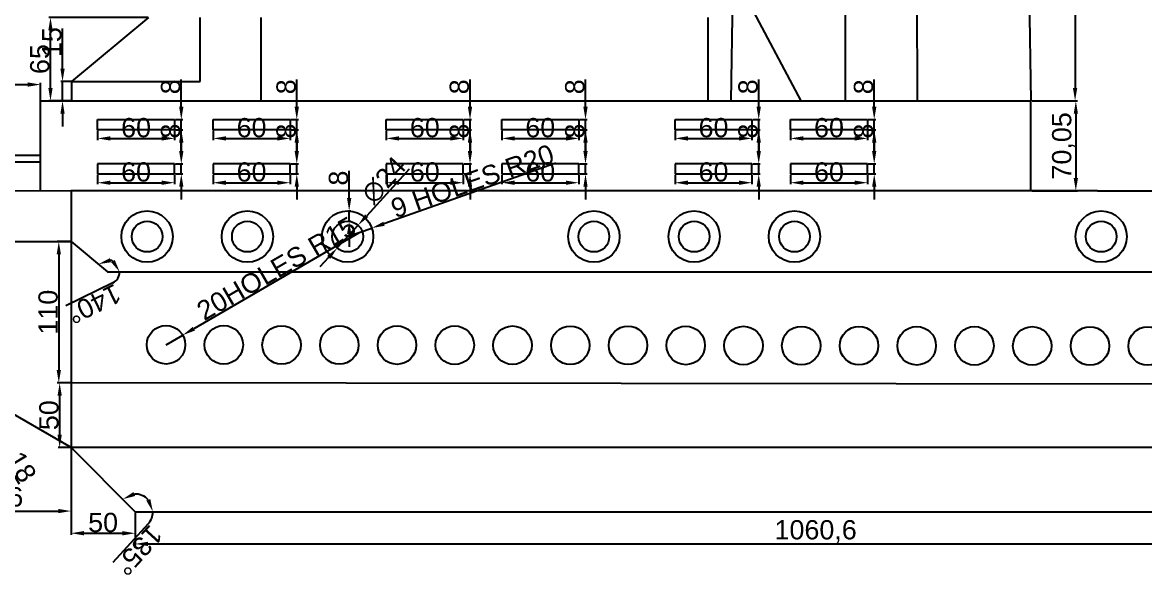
# Model space of a CAD drawing. Header units: millimetres. Extents: x -26312 to 5308, y -1433 to 5910.
# Drawn here: x 3577 to 4451, y 1467 to 1900 of the extents above; entities that cross this region are included whole.
import ezdxf

# ---------------------------------------------------------------- set-up
doc = ezdxf.new("R2010")
doc.units = ezdxf.units.MM
doc.styles.get("Standard").update_dxf_attribs({"font": 'arial.ttf'})
doc.dimstyles.new('ISO-25', dxfattribs={"dimtxt": 15, "dimasz": 10, "dimexe": 1.25, "dimexo": 0.625, "dimtad": 1, "dimtxsty": 'Standard', "dimcen": 2.5, "dimadec": 0, "dimazin": 0, "dimtfac": 1, "dimtmove": 0, "dimatfit": 3, "dimfxl": 1, "dimarcsym": 0})

# ---------------------------------------------------------------- blocks, each defined once
blk = doc.blocks.new('*U61')
blk.add_circle((74.03, 29.74), 15)
blk = doc.blocks.new('*U62')
at = {"color": 0, "linetype": 'ByBlock', "lineweight": -2, "transparency": 16777216, "rotation": 359.9266184984188}
for p in [(3614.65, 1618.98), (3659.65, 1618.92), (3704.65, 1618.87), (3749.65, 1618.81), (3794.65, 1618.75), (3839.65, 1618.69), (3884.65, 1618.64), (3929.65, 1618.58), (3974.65, 1618.52), (4019.65, 1618.46), (4064.65, 1618.4), (4109.65, 1618.35), (4154.65, 1618.29), (4199.65, 1618.23), (4244.65, 1618.17), (4289.65, 1618.12), (4334.65, 1618.06), (4379.65, 1618)]:
    blk.add_blockref('*U61', p, dxfattribs=at)
blk = doc.blocks.new('*U65')
for p, q in [((-30, 21.18), (30, 21.18)), ((-30, 13.33), (-30, 21.18)), ((30, 21.18), (30, 13.33)), ((30, 13.33), (-30, 13.33)), ((30, -13.33), (-30, -13.33)), ((-30, -13.33), (-30, -21.18)), ((30, -21.18), (30, -13.33)), ((-30, -21.18), (30, -21.18))]:
    blk.add_line(p, q)
blk = doc.blocks.new('*U66')
at = {"color": 0, "linetype": 'ByBlock', "lineweight": -2, "transparency": 16777216}
for p in [(0, 0), (90, 0)]:
    blk.add_blockref('*U65', p, dxfattribs=at)
blk = doc.blocks.new('*U63')
blk.add_blockref('*U66', (-45, 0))
blk = doc.blocks.new('*U64')
at = {"color": 0, "linetype": 'ByBlock', "lineweight": -2, "transparency": 16777216}
for p in [(0, 0), (225, 0), (450, 0)]:
    blk.add_blockref('*U63', p, dxfattribs=at)
blk = doc.blocks.new('*D71')
at = {"color": 0, "lineweight": -2, "transparency": 16777216}
blk.add_line((3674.86, 1509.23), (3647.28, 1479), dxfattribs=at)
for start, end in [(42.38402, 92.61598), (317.61598, 360)]:
    blk.add_arc((3664.65, 1518.55), 13.83, start, end, dxfattribs=at)
at = {"color": 0, "transparency": 16777216}
for points in [[(3664.69, 1530.84), (3663.34, 1533.89), (3654.87, 1528.33)], [(3676.42, 1528.48), (3673.31, 1527.27), (3678.48, 1518.55)]]:
    blk.add_solid(points, dxfattribs=at)
at = {"layer": 'Defpoints', "color": 0, "transparency": 16777216}
for p in [(3614.65, 1568.55), (3664.65, 1532.38), (3664.65, 1518.55), (3664.65, 1518.55), (4725.25, 1518.55)]:
    blk.add_point(p, dxfattribs=at)
at = {"color": 0, "transparency": 16777216, "insert": (3667.19, 1488.53), "char_height": 15, "attachment_point": 5, "rotation": 227.61598}
blk.add_mtext('135°', dxfattribs=at)
blk = doc.blocks.new('*D68')
at = {"color": 0, "lineweight": -2, "transparency": 16777216}
for p, q in [((3476.09, 1647.93), (3476.09, 1517.83)), ((3614.65, 1567.92), (3614.65, 1517.83)), ((3486.09, 1519.08), (3604.65, 1519.08))]:
    blk.add_line(p, q, dxfattribs=at)
at = {"color": 0, "transparency": 16777216}
for points in [[(3486.09, 1520.75), (3486.09, 1517.42), (3476.09, 1519.08)], [(3604.65, 1520.75), (3604.65, 1517.42), (3614.65, 1519.08)]]:
    blk.add_solid(points, dxfattribs=at)
at = {"layer": 'Defpoints', "color": 0, "transparency": 16777216}
for p in [(3476.09, 1648.55), (3614.65, 1568.55), (3614.65, 1519.08)]:
    blk.add_point(p, dxfattribs=at)
at = {"color": 0, "transparency": 16777216, "insert": (3545.37, 1528.72), "char_height": 15, "attachment_point": 5}
blk.add_mtext('138,56', dxfattribs=at)
blk = doc.blocks.new('*D69')
at = {"color": 0, "lineweight": -2, "transparency": 16777216}
for p, q in [((3614.65, 1567.92), (3614.65, 1500.56)), ((3664.65, 1517.92), (3664.65, 1500.56)), ((3624.65, 1501.81), (3654.65, 1501.81))]:
    blk.add_line(p, q, dxfattribs=at)
at = {"color": 0, "transparency": 16777216}
for points in [[(3624.65, 1503.48), (3624.65, 1500.15), (3614.65, 1501.81)], [(3654.65, 1503.48), (3654.65, 1500.15), (3664.65, 1501.81)]]:
    blk.add_solid(points, dxfattribs=at)
at = {"layer": 'Defpoints', "color": 0, "transparency": 16777216}
for p in [(3614.65, 1568.55), (3664.65, 1518.55), (3664.65, 1501.81)]:
    blk.add_point(p, dxfattribs=at)
at = {"color": 0, "transparency": 16777216, "insert": (3639.65, 1510.1), "char_height": 15, "attachment_point": 5}
blk.add_mtext('50', dxfattribs=at)
blk = doc.blocks.new('*D70')
at = {"color": 0, "lineweight": -2, "transparency": 16777216}
for p, q in [((3664.65, 1517.92), (3664.65, 1492.25)), ((4725.25, 1517.92), (4725.25, 1492.25)), ((3674.65, 1493.5), (4715.25, 1493.5))]:
    blk.add_line(p, q, dxfattribs=at)
at = {"color": 0, "transparency": 16777216}
for points in [[(3674.65, 1495.16), (3674.65, 1491.83), (3664.65, 1493.5)], [(4715.25, 1495.16), (4715.25, 1491.83), (4725.25, 1493.5)]]:
    blk.add_solid(points, dxfattribs=at)
at = {"layer": 'Defpoints', "color": 0, "transparency": 16777216}
for p in [(3664.65, 1518.55), (4725.25, 1518.55), (4725.25, 1493.5)]:
    blk.add_point(p, dxfattribs=at)
at = {"color": 0, "transparency": 16777216, "insert": (4194.95, 1503.13), "char_height": 15, "attachment_point": 5}
blk.add_mtext('1060,6', dxfattribs=at)
blk = doc.blocks.new('*D78')
at = {"color": 0, "lineweight": -2, "transparency": 16777216}
for p, q in [((3208.65, 1796.89), (3208.65, 1852.62)), ((3218.65, 1851.37), (3580.96, 1851.37)), ((3590.96, 1796.89), (3590.96, 1852.62))]:
    blk.add_line(p, q, dxfattribs=at)
at = {"color": 0, "transparency": 16777216}
for points in [[(3218.65, 1853.03), (3218.65, 1849.7), (3208.65, 1851.37)], [(3580.96, 1853.03), (3580.96, 1849.7), (3590.96, 1851.37)]]:
    blk.add_solid(points, dxfattribs=at)
at = {"layer": 'Defpoints', "color": 0, "transparency": 16777216}
for p in [(3590.96, 1851.37), (3208.65, 1796.27), (3590.96, 1796.27)]:
    blk.add_point(p, dxfattribs=at)
at = {"color": 0, "transparency": 16777216, "insert": (3399.8, 1861.01), "char_height": 15, "attachment_point": 5}
blk.add_mtext('382,31', dxfattribs=at)
blk = doc.blocks.new('*D82')
at = {"color": 0, "lineweight": -2, "transparency": 16777216}
for p, q in [((4359.53, 2088.56), (4398.39, 2088.56)), ((4397.14, 2078.56), (4397.14, 1848.6)), ((4363.65, 1838.6), (4398.39, 1838.6))]:
    blk.add_line(p, q, dxfattribs=at)
at = {"color": 0, "transparency": 16777216}
for points in [[(4395.47, 2078.56), (4398.81, 2078.56), (4397.14, 2088.56)], [(4395.47, 1848.6), (4398.81, 1848.6), (4397.14, 1838.6)]]:
    blk.add_solid(points, dxfattribs=at)
at = {"layer": 'Defpoints', "color": 0, "transparency": 16777216}
for p in [(4358.9, 2088.56), (4363.02, 1838.6), (4397.14, 1838.6)]:
    blk.add_point(p, dxfattribs=at)
at = {"color": 0, "transparency": 16777216, "insert": (4387.5, 1963.58), "char_height": 15, "attachment_point": 5, "rotation": 90}
blk.add_mtext('249,97', dxfattribs=at)
blk = doc.blocks.new('*D83')
at = {"color": 0, "lineweight": -2, "transparency": 16777216}
for p, q in [((4363.65, 1838.6), (4398.97, 1838.6)), ((4397.72, 1828.6), (4397.72, 1778.55)), ((4363.65, 1768.55), (4398.97, 1768.55))]:
    blk.add_line(p, q, dxfattribs=at)
at = {"color": 0, "transparency": 16777216}
for points in [[(4396.05, 1828.6), (4399.39, 1828.6), (4397.72, 1838.6)], [(4396.05, 1778.55), (4399.39, 1778.55), (4397.72, 1768.55)]]:
    blk.add_solid(points, dxfattribs=at)
at = {"layer": 'Defpoints', "color": 0, "transparency": 16777216}
for p in [(4363.02, 1838.6), (4363.02, 1768.55), (4397.72, 1768.55)]:
    blk.add_point(p, dxfattribs=at)
at = {"color": 0, "transparency": 16777216, "insert": (4388.08, 1803.57), "char_height": 15, "attachment_point": 5, "rotation": 90}
blk.add_mtext('70,05', dxfattribs=at)
blk = doc.blocks.new('*D84')
at = {"color": 0, "lineweight": -2, "transparency": 16777216}
for p, q in [((3838.81, 1735.47), (3710.35, 1661.14)), ((3688.71, 1648.62), (3701.69, 1656.14))]:
    blk.add_line(p, q, dxfattribs=at)
at = {"color": 0, "transparency": 16777216}
blk.add_solid([(3709.51, 1662.59), (3711.18, 1659.7), (3701.69, 1656.14)], dxfattribs=at)
at = {"layer": 'Defpoints', "color": 0, "transparency": 16777216}
for p in [(3701.69, 1656.14), (3688.71, 1648.62)]:
    blk.add_point(p, dxfattribs=at)
at = {"color": 0, "transparency": 16777216, "insert": (3774.71, 1708.07), "char_height": 15, "attachment_point": 5, "rotation": 30.05288}
blk.add_mtext('20HOLES R15', dxfattribs=at)
blk = doc.blocks.new('*D85')
at = {"color": 0, "lineweight": -2, "transparency": 16777216}
for p, q in [((3992.6, 1790.18), (3858.54, 1742.89)), ((3830.25, 1732.91), (3849.11, 1739.57))]:
    blk.add_line(p, q, dxfattribs=at)
at = {"color": 0, "transparency": 16777216}
blk.add_solid([(3857.98, 1744.46), (3859.09, 1741.32), (3849.11, 1739.57)], dxfattribs=at)
at = {"layer": 'Defpoints', "color": 0, "transparency": 16777216}
for p in [(3830.25, 1732.91), (3849.11, 1739.57)]:
    blk.add_point(p, dxfattribs=at)
at = {"color": 0, "transparency": 16777216, "insert": (3927.49, 1776.11), "char_height": 15, "attachment_point": 5, "rotation": 19.42889}
blk.add_mtext('9 HOLES R20', dxfattribs=at)
blk = doc.blocks.new('*D86')
at = {"color": 0, "lineweight": -2, "transparency": 16777216}
for p, q in [((3831.42, 1762.91), (3831.42, 1784.05)), ((3830.87, 1752.91), (3832.67, 1752.91)), ((3831.42, 1744.91), (3831.42, 1752.91)), ((3830.87, 1744.91), (3832.67, 1744.91)), ((3831.42, 1734.91), (3831.42, 1724.91))]:
    blk.add_line(p, q, dxfattribs=at)
at = {"color": 0, "transparency": 16777216}
for points in [[(3829.76, 1762.91), (3833.09, 1762.91), (3831.42, 1752.91)], [(3829.76, 1734.91), (3833.09, 1734.91), (3831.42, 1744.91)]]:
    blk.add_solid(points, dxfattribs=at)
at = {"layer": 'Defpoints', "color": 0, "transparency": 16777216}
for p in [(3830.25, 1752.91), (3831.42, 1752.91), (3830.25, 1744.91)]:
    blk.add_point(p, dxfattribs=at)
at = {"color": 0, "transparency": 16777216, "insert": (3823.14, 1778.48), "char_height": 15, "attachment_point": 5, "rotation": 90}
blk.add_mtext('8', dxfattribs=at)
blk = doc.blocks.new('*D87')
at = {"color": 0, "lineweight": -2, "transparency": 16777216}
for p, q in [((3878.07, 1785.38), (3845.07, 1749.17)), ((3822.16, 1724.04), (3838.33, 1741.78)), ((3815.43, 1716.65), (3808.69, 1709.26))]:
    blk.add_line(p, q, dxfattribs=at)
at = {"color": 0, "transparency": 16777216}
for points in [[(3843.83, 1750.3), (3846.3, 1748.05), (3838.33, 1741.78)], [(3814.19, 1717.78), (3816.66, 1715.53), (3822.16, 1724.04)]]:
    blk.add_solid(points, dxfattribs=at)
at = {"layer": 'Defpoints', "color": 0, "transparency": 16777216}
for p in [(3838.33, 1741.78), (3822.16, 1724.04)]:
    blk.add_point(p, dxfattribs=at)
at = {"color": 0, "transparency": 16777216, "insert": (3858.5, 1776.84), "char_height": 15, "attachment_point": 5, "rotation": 47.65181}
blk.add_mtext('∅24', dxfattribs=at)
blk = doc.blocks.new('*D88')
at = {"color": 0, "lineweight": -2, "transparency": 16777216}
for p, q in [((3790.59, 1834.05), (3790.59, 1855.18)), ((3785.97, 1824.05), (3791.84, 1824.05)), ((3790.59, 1816.2), (3790.59, 1824.05)), ((3785.97, 1816.2), (3791.84, 1816.2)), ((3790.59, 1806.2), (3790.59, 1796.2))]:
    blk.add_line(p, q, dxfattribs=at)
at = {"color": 0, "transparency": 16777216}
for points in [[(3788.92, 1834.05), (3792.26, 1834.05), (3790.59, 1824.05)], [(3788.92, 1806.2), (3792.26, 1806.2), (3790.59, 1816.2)]]:
    blk.add_solid(points, dxfattribs=at)
at = {"layer": 'Defpoints', "color": 0, "transparency": 16777216}
for p in [(3785.35, 1824.05), (3790.59, 1824.05), (3785.35, 1816.2)]:
    blk.add_point(p, dxfattribs=at)
at = {"color": 0, "transparency": 16777216, "insert": (3782.31, 1849.61), "char_height": 15, "attachment_point": 5, "rotation": 90}
blk.add_mtext('8', dxfattribs=at)
blk = doc.blocks.new('*D89')
at = {"color": 0, "lineweight": -2, "transparency": 16777216}
for p, q in [((3725.35, 1815.58), (3725.35, 1808.15)), ((3785.35, 1815.58), (3785.35, 1808.15)), ((3735.35, 1809.4), (3775.35, 1809.4))]:
    blk.add_line(p, q, dxfattribs=at)
at = {"color": 0, "transparency": 16777216}
for points in [[(3735.35, 1811.07), (3735.35, 1807.73), (3725.35, 1809.4)], [(3775.35, 1811.07), (3775.35, 1807.73), (3785.35, 1809.4)]]:
    blk.add_solid(points, dxfattribs=at)
at = {"layer": 'Defpoints', "color": 0, "transparency": 16777216}
for p in [(3725.35, 1816.2), (3785.35, 1816.2), (3785.35, 1809.4)]:
    blk.add_point(p, dxfattribs=at)
at = {"color": 0, "transparency": 16777216, "insert": (3755.35, 1817.69), "char_height": 15, "attachment_point": 5}
blk.add_mtext('60', dxfattribs=at)
blk = doc.blocks.new('*D90')
at = {"color": 0, "lineweight": -2, "transparency": 16777216}
for p, q in [((3790.59, 1799.53), (3790.59, 1820.67)), ((3785.97, 1789.53), (3791.84, 1789.53)), ((3790.59, 1781.69), (3790.59, 1789.53)), ((3785.97, 1781.69), (3791.84, 1781.69)), ((3790.59, 1771.69), (3790.59, 1761.69))]:
    blk.add_line(p, q, dxfattribs=at)
at = {"color": 0, "transparency": 16777216}
for points in [[(3788.92, 1799.53), (3792.26, 1799.53), (3790.59, 1789.53)], [(3788.92, 1771.69), (3792.26, 1771.69), (3790.59, 1781.69)]]:
    blk.add_solid(points, dxfattribs=at)
at = {"layer": 'Defpoints', "color": 0, "transparency": 16777216}
for p in [(3785.35, 1789.53), (3790.59, 1789.53), (3785.35, 1781.69)]:
    blk.add_point(p, dxfattribs=at)
at = {"color": 0, "transparency": 16777216, "insert": (3782.31, 1815.1), "char_height": 15, "attachment_point": 5, "rotation": 90}
blk.add_mtext('8', dxfattribs=at)
blk = doc.blocks.new('*D91')
at = {"color": 0, "lineweight": -2, "transparency": 16777216}
for p, q in [((3725.35, 1781.06), (3725.35, 1773.64)), ((3785.35, 1781.06), (3785.35, 1773.64)), ((3735.35, 1774.89), (3775.35, 1774.89))]:
    blk.add_line(p, q, dxfattribs=at)
at = {"color": 0, "transparency": 16777216}
for points in [[(3735.35, 1776.55), (3735.35, 1773.22), (3725.35, 1774.89)], [(3775.35, 1776.55), (3775.35, 1773.22), (3785.35, 1774.89)]]:
    blk.add_solid(points, dxfattribs=at)
at = {"layer": 'Defpoints', "color": 0, "transparency": 16777216}
for p in [(3725.35, 1781.69), (3785.35, 1781.69), (3785.35, 1774.89)]:
    blk.add_point(p, dxfattribs=at)
at = {"color": 0, "transparency": 16777216, "insert": (3755.35, 1783.17), "char_height": 15, "attachment_point": 5}
blk.add_mtext('60', dxfattribs=at)
blk = doc.blocks.new('*D92')
at = {"color": 0, "lineweight": -2, "transparency": 16777216}
for p, q in [((3700.59, 1799.53), (3700.59, 1820.67)), ((3695.97, 1789.53), (3701.84, 1789.53)), ((3700.59, 1781.69), (3700.59, 1789.53)), ((3695.97, 1781.69), (3701.84, 1781.69)), ((3700.59, 1771.69), (3700.59, 1761.69))]:
    blk.add_line(p, q, dxfattribs=at)
at = {"color": 0, "transparency": 16777216}
for points in [[(3698.92, 1799.53), (3702.26, 1799.53), (3700.59, 1789.53)], [(3698.92, 1771.69), (3702.26, 1771.69), (3700.59, 1781.69)]]:
    blk.add_solid(points, dxfattribs=at)
at = {"layer": 'Defpoints', "color": 0, "transparency": 16777216}
for p in [(3695.35, 1789.53), (3700.59, 1789.53), (3695.35, 1781.69)]:
    blk.add_point(p, dxfattribs=at)
at = {"color": 0, "transparency": 16777216, "insert": (3692.31, 1815.1), "char_height": 15, "attachment_point": 5, "rotation": 90}
blk.add_mtext('8', dxfattribs=at)
blk = doc.blocks.new('*D93')
at = {"color": 0, "lineweight": -2, "transparency": 16777216}
for p, q in [((3635.35, 1781.06), (3635.35, 1773.64)), ((3695.35, 1781.06), (3695.35, 1773.64)), ((3645.35, 1774.89), (3685.35, 1774.89))]:
    blk.add_line(p, q, dxfattribs=at)
at = {"color": 0, "transparency": 16777216}
for points in [[(3645.35, 1776.55), (3645.35, 1773.22), (3635.35, 1774.89)], [(3685.35, 1776.55), (3685.35, 1773.22), (3695.35, 1774.89)]]:
    blk.add_solid(points, dxfattribs=at)
at = {"layer": 'Defpoints', "color": 0, "transparency": 16777216}
for p in [(3635.35, 1781.69), (3695.35, 1781.69), (3695.35, 1774.89)]:
    blk.add_point(p, dxfattribs=at)
at = {"color": 0, "transparency": 16777216, "insert": (3665.35, 1783.17), "char_height": 15, "attachment_point": 5}
blk.add_mtext('60', dxfattribs=at)
blk = doc.blocks.new('*D94')
at = {"color": 0, "lineweight": -2, "transparency": 16777216}
for p, q in [((3700.59, 1834.05), (3700.59, 1855.18)), ((3695.97, 1824.05), (3701.84, 1824.05)), ((3700.59, 1816.2), (3700.59, 1824.05)), ((3695.97, 1816.2), (3701.84, 1816.2)), ((3700.59, 1806.2), (3700.59, 1796.2))]:
    blk.add_line(p, q, dxfattribs=at)
at = {"color": 0, "transparency": 16777216}
for points in [[(3698.92, 1834.05), (3702.26, 1834.05), (3700.59, 1824.05)], [(3698.92, 1806.2), (3702.26, 1806.2), (3700.59, 1816.2)]]:
    blk.add_solid(points, dxfattribs=at)
at = {"layer": 'Defpoints', "color": 0, "transparency": 16777216}
for p in [(3695.35, 1824.05), (3700.59, 1824.05), (3695.35, 1816.2)]:
    blk.add_point(p, dxfattribs=at)
at = {"color": 0, "transparency": 16777216, "insert": (3692.31, 1849.61), "char_height": 15, "attachment_point": 5, "rotation": 90}
blk.add_mtext('8', dxfattribs=at)
blk = doc.blocks.new('*D95')
at = {"color": 0, "lineweight": -2, "transparency": 16777216}
for p, q in [((3635.35, 1815.58), (3635.35, 1808.15)), ((3695.35, 1815.58), (3695.35, 1808.15)), ((3645.35, 1809.4), (3685.35, 1809.4))]:
    blk.add_line(p, q, dxfattribs=at)
at = {"color": 0, "transparency": 16777216}
for points in [[(3645.35, 1811.07), (3645.35, 1807.73), (3635.35, 1809.4)], [(3685.35, 1811.07), (3685.35, 1807.73), (3695.35, 1809.4)]]:
    blk.add_solid(points, dxfattribs=at)
at = {"layer": 'Defpoints', "color": 0, "transparency": 16777216}
for p in [(3635.35, 1816.2), (3695.35, 1816.2), (3695.35, 1809.4)]:
    blk.add_point(p, dxfattribs=at)
at = {"color": 0, "transparency": 16777216, "insert": (3665.35, 1817.69), "char_height": 15, "attachment_point": 5}
blk.add_mtext('60', dxfattribs=at)
blk = doc.blocks.new('*D96')
at = {"color": 0, "lineweight": -2, "transparency": 16777216}
for p, q in [((3925.59, 1834.05), (3925.59, 1855.18)), ((3920.97, 1824.05), (3926.84, 1824.05)), ((3925.59, 1816.2), (3925.59, 1824.05)), ((3920.97, 1816.2), (3926.84, 1816.2)), ((3925.59, 1806.2), (3925.59, 1796.2))]:
    blk.add_line(p, q, dxfattribs=at)
at = {"color": 0, "transparency": 16777216}
for points in [[(3923.92, 1834.05), (3927.26, 1834.05), (3925.59, 1824.05)], [(3923.92, 1806.2), (3927.26, 1806.2), (3925.59, 1816.2)]]:
    blk.add_solid(points, dxfattribs=at)
at = {"layer": 'Defpoints', "color": 0, "transparency": 16777216}
for p in [(3920.35, 1824.05), (3925.59, 1824.05), (3920.35, 1816.2)]:
    blk.add_point(p, dxfattribs=at)
at = {"color": 0, "transparency": 16777216, "insert": (3917.31, 1849.61), "char_height": 15, "attachment_point": 5, "rotation": 90}
blk.add_mtext('8', dxfattribs=at)
blk = doc.blocks.new('*D97')
at = {"color": 0, "lineweight": -2, "transparency": 16777216}
for p, q in [((3860.35, 1815.58), (3860.35, 1808.15)), ((3920.35, 1815.58), (3920.35, 1808.15)), ((3870.35, 1809.4), (3910.35, 1809.4))]:
    blk.add_line(p, q, dxfattribs=at)
at = {"color": 0, "transparency": 16777216}
for points in [[(3870.35, 1811.07), (3870.35, 1807.73), (3860.35, 1809.4)], [(3910.35, 1811.07), (3910.35, 1807.73), (3920.35, 1809.4)]]:
    blk.add_solid(points, dxfattribs=at)
at = {"layer": 'Defpoints', "color": 0, "transparency": 16777216}
for p in [(3860.35, 1816.2), (3920.35, 1816.2), (3920.35, 1809.4)]:
    blk.add_point(p, dxfattribs=at)
at = {"color": 0, "transparency": 16777216, "insert": (3890.35, 1817.69), "char_height": 15, "attachment_point": 5}
blk.add_mtext('60', dxfattribs=at)
blk = doc.blocks.new('*D98')
at = {"color": 0, "lineweight": -2, "transparency": 16777216}
for p, q in [((3925.59, 1799.53), (3925.59, 1820.67)), ((3920.97, 1789.53), (3926.84, 1789.53)), ((3925.59, 1781.69), (3925.59, 1789.53)), ((3920.97, 1781.69), (3926.84, 1781.69)), ((3925.59, 1771.69), (3925.59, 1761.69))]:
    blk.add_line(p, q, dxfattribs=at)
at = {"color": 0, "transparency": 16777216}
for points in [[(3923.92, 1799.53), (3927.26, 1799.53), (3925.59, 1789.53)], [(3923.92, 1771.69), (3927.26, 1771.69), (3925.59, 1781.69)]]:
    blk.add_solid(points, dxfattribs=at)
at = {"layer": 'Defpoints', "color": 0, "transparency": 16777216}
for p in [(3920.35, 1789.53), (3925.59, 1789.53), (3920.35, 1781.69)]:
    blk.add_point(p, dxfattribs=at)
at = {"color": 0, "transparency": 16777216, "insert": (3917.31, 1815.1), "char_height": 15, "attachment_point": 5, "rotation": 90}
blk.add_mtext('8', dxfattribs=at)
blk = doc.blocks.new('*D99')
at = {"color": 0, "lineweight": -2, "transparency": 16777216}
for p, q in [((3860.35, 1781.06), (3860.35, 1773.64)), ((3920.35, 1781.06), (3920.35, 1773.64)), ((3870.35, 1774.89), (3910.35, 1774.89))]:
    blk.add_line(p, q, dxfattribs=at)
at = {"color": 0, "transparency": 16777216}
for points in [[(3870.35, 1776.55), (3870.35, 1773.22), (3860.35, 1774.89)], [(3910.35, 1776.55), (3910.35, 1773.22), (3920.35, 1774.89)]]:
    blk.add_solid(points, dxfattribs=at)
at = {"layer": 'Defpoints', "color": 0, "transparency": 16777216}
for p in [(3860.35, 1781.69), (3920.35, 1781.69), (3920.35, 1774.89)]:
    blk.add_point(p, dxfattribs=at)
at = {"color": 0, "transparency": 16777216, "insert": (3890.35, 1783.17), "char_height": 15, "attachment_point": 5}
blk.add_mtext('60', dxfattribs=at)
blk = doc.blocks.new('*D100')
at = {"color": 0, "lineweight": -2, "transparency": 16777216}
for p, q in [((4015.59, 1834.05), (4015.59, 1855.18)), ((4010.97, 1824.05), (4016.84, 1824.05)), ((4015.59, 1816.2), (4015.59, 1824.05)), ((4010.97, 1816.2), (4016.84, 1816.2)), ((4015.59, 1806.2), (4015.59, 1796.2))]:
    blk.add_line(p, q, dxfattribs=at)
at = {"color": 0, "transparency": 16777216}
for points in [[(4013.92, 1834.05), (4017.26, 1834.05), (4015.59, 1824.05)], [(4013.92, 1806.2), (4017.26, 1806.2), (4015.59, 1816.2)]]:
    blk.add_solid(points, dxfattribs=at)
at = {"layer": 'Defpoints', "color": 0, "transparency": 16777216}
for p in [(4010.35, 1824.05), (4015.59, 1824.05), (4010.35, 1816.2)]:
    blk.add_point(p, dxfattribs=at)
at = {"color": 0, "transparency": 16777216, "insert": (4007.31, 1849.61), "char_height": 15, "attachment_point": 5, "rotation": 90}
blk.add_mtext('8', dxfattribs=at)
blk = doc.blocks.new('*D101')
at = {"color": 0, "lineweight": -2, "transparency": 16777216}
for p, q in [((3950.35, 1815.58), (3950.35, 1808.15)), ((4010.35, 1815.58), (4010.35, 1808.15)), ((3960.35, 1809.4), (4000.35, 1809.4))]:
    blk.add_line(p, q, dxfattribs=at)
at = {"color": 0, "transparency": 16777216}
for points in [[(3960.35, 1811.07), (3960.35, 1807.73), (3950.35, 1809.4)], [(4000.35, 1811.07), (4000.35, 1807.73), (4010.35, 1809.4)]]:
    blk.add_solid(points, dxfattribs=at)
at = {"layer": 'Defpoints', "color": 0, "transparency": 16777216}
for p in [(3950.35, 1816.2), (4010.35, 1816.2), (4010.35, 1809.4)]:
    blk.add_point(p, dxfattribs=at)
at = {"color": 0, "transparency": 16777216, "insert": (3980.35, 1817.69), "char_height": 15, "attachment_point": 5}
blk.add_mtext('60', dxfattribs=at)
blk = doc.blocks.new('*D102')
at = {"color": 0, "lineweight": -2, "transparency": 16777216}
for p, q in [((4015.59, 1799.53), (4015.59, 1820.67)), ((4010.97, 1789.53), (4016.84, 1789.53)), ((4015.59, 1781.69), (4015.59, 1789.53)), ((4010.97, 1781.69), (4016.84, 1781.69)), ((4015.59, 1771.69), (4015.59, 1761.69))]:
    blk.add_line(p, q, dxfattribs=at)
at = {"color": 0, "transparency": 16777216}
for points in [[(4013.92, 1799.53), (4017.26, 1799.53), (4015.59, 1789.53)], [(4013.92, 1771.69), (4017.26, 1771.69), (4015.59, 1781.69)]]:
    blk.add_solid(points, dxfattribs=at)
at = {"layer": 'Defpoints', "color": 0, "transparency": 16777216}
for p in [(4010.35, 1789.53), (4015.59, 1789.53), (4010.35, 1781.69)]:
    blk.add_point(p, dxfattribs=at)
at = {"color": 0, "transparency": 16777216, "insert": (4007.31, 1815.1), "char_height": 15, "attachment_point": 5, "rotation": 90}
blk.add_mtext('8', dxfattribs=at)
blk = doc.blocks.new('*D103')
at = {"color": 0, "lineweight": -2, "transparency": 16777216}
for p, q in [((3950.35, 1781.06), (3950.35, 1773.64)), ((4010.35, 1781.06), (4010.35, 1773.64)), ((3960.35, 1774.89), (4000.35, 1774.89))]:
    blk.add_line(p, q, dxfattribs=at)
at = {"color": 0, "transparency": 16777216}
for points in [[(3960.35, 1776.55), (3960.35, 1773.22), (3950.35, 1774.89)], [(4000.35, 1776.55), (4000.35, 1773.22), (4010.35, 1774.89)]]:
    blk.add_solid(points, dxfattribs=at)
at = {"layer": 'Defpoints', "color": 0, "transparency": 16777216}
for p in [(3950.35, 1781.69), (4010.35, 1781.69), (4010.35, 1774.89)]:
    blk.add_point(p, dxfattribs=at)
at = {"color": 0, "transparency": 16777216, "insert": (3980.35, 1783.17), "char_height": 15, "attachment_point": 5}
blk.add_mtext('60', dxfattribs=at)
blk = doc.blocks.new('*D104')
at = {"color": 0, "lineweight": -2, "transparency": 16777216}
for p, q in [((4150.59, 1834.05), (4150.59, 1855.18)), ((4145.97, 1824.05), (4151.84, 1824.05)), ((4150.59, 1816.2), (4150.59, 1824.05)), ((4145.97, 1816.2), (4151.84, 1816.2)), ((4150.59, 1806.2), (4150.59, 1796.2))]:
    blk.add_line(p, q, dxfattribs=at)
at = {"color": 0, "transparency": 16777216}
for points in [[(4148.92, 1834.05), (4152.26, 1834.05), (4150.59, 1824.05)], [(4148.92, 1806.2), (4152.26, 1806.2), (4150.59, 1816.2)]]:
    blk.add_solid(points, dxfattribs=at)
at = {"layer": 'Defpoints', "color": 0, "transparency": 16777216}
for p in [(4145.35, 1824.05), (4150.59, 1824.05), (4145.35, 1816.2)]:
    blk.add_point(p, dxfattribs=at)
at = {"color": 0, "transparency": 16777216, "insert": (4142.31, 1849.61), "char_height": 15, "attachment_point": 5, "rotation": 90}
blk.add_mtext('8', dxfattribs=at)
blk = doc.blocks.new('*D105')
at = {"color": 0, "lineweight": -2, "transparency": 16777216}
for p, q in [((4085.35, 1815.58), (4085.35, 1808.15)), ((4145.35, 1815.58), (4145.35, 1808.15)), ((4095.35, 1809.4), (4135.35, 1809.4))]:
    blk.add_line(p, q, dxfattribs=at)
at = {"color": 0, "transparency": 16777216}
for points in [[(4095.35, 1811.07), (4095.35, 1807.73), (4085.35, 1809.4)], [(4135.35, 1811.07), (4135.35, 1807.73), (4145.35, 1809.4)]]:
    blk.add_solid(points, dxfattribs=at)
at = {"layer": 'Defpoints', "color": 0, "transparency": 16777216}
for p in [(4085.35, 1816.2), (4145.35, 1816.2), (4145.35, 1809.4)]:
    blk.add_point(p, dxfattribs=at)
at = {"color": 0, "transparency": 16777216, "insert": (4115.35, 1817.69), "char_height": 15, "attachment_point": 5}
blk.add_mtext('60', dxfattribs=at)
blk = doc.blocks.new('*D106')
at = {"color": 0, "lineweight": -2, "transparency": 16777216}
for p, q in [((4150.59, 1799.53), (4150.59, 1820.67)), ((4145.97, 1789.53), (4151.84, 1789.53)), ((4150.59, 1781.69), (4150.59, 1789.53)), ((4145.97, 1781.69), (4151.84, 1781.69)), ((4150.59, 1771.69), (4150.59, 1761.69))]:
    blk.add_line(p, q, dxfattribs=at)
at = {"color": 0, "transparency": 16777216}
for points in [[(4148.92, 1799.53), (4152.26, 1799.53), (4150.59, 1789.53)], [(4148.92, 1771.69), (4152.26, 1771.69), (4150.59, 1781.69)]]:
    blk.add_solid(points, dxfattribs=at)
at = {"layer": 'Defpoints', "color": 0, "transparency": 16777216}
for p in [(4145.35, 1789.53), (4150.59, 1789.53), (4145.35, 1781.69)]:
    blk.add_point(p, dxfattribs=at)
at = {"color": 0, "transparency": 16777216, "insert": (4142.31, 1815.1), "char_height": 15, "attachment_point": 5, "rotation": 90}
blk.add_mtext('8', dxfattribs=at)
blk = doc.blocks.new('*D107')
at = {"color": 0, "lineweight": -2, "transparency": 16777216}
for p, q in [((4085.35, 1781.06), (4085.35, 1773.64)), ((4145.35, 1781.06), (4145.35, 1773.64)), ((4095.35, 1774.89), (4135.35, 1774.89))]:
    blk.add_line(p, q, dxfattribs=at)
at = {"color": 0, "transparency": 16777216}
for points in [[(4095.35, 1776.55), (4095.35, 1773.22), (4085.35, 1774.89)], [(4135.35, 1776.55), (4135.35, 1773.22), (4145.35, 1774.89)]]:
    blk.add_solid(points, dxfattribs=at)
at = {"layer": 'Defpoints', "color": 0, "transparency": 16777216}
for p in [(4085.35, 1781.69), (4145.35, 1781.69), (4145.35, 1774.89)]:
    blk.add_point(p, dxfattribs=at)
at = {"color": 0, "transparency": 16777216, "insert": (4115.35, 1783.17), "char_height": 15, "attachment_point": 5}
blk.add_mtext('60', dxfattribs=at)
blk = doc.blocks.new('*D108')
at = {"color": 0, "lineweight": -2, "transparency": 16777216}
for p, q in [((4240.59, 1799.53), (4240.59, 1820.67)), ((4235.97, 1789.53), (4241.84, 1789.53)), ((4240.59, 1781.69), (4240.59, 1789.53)), ((4235.97, 1781.69), (4241.84, 1781.69)), ((4240.59, 1771.69), (4240.59, 1761.69))]:
    blk.add_line(p, q, dxfattribs=at)
at = {"color": 0, "transparency": 16777216}
for points in [[(4238.92, 1799.53), (4242.26, 1799.53), (4240.59, 1789.53)], [(4238.92, 1771.69), (4242.26, 1771.69), (4240.59, 1781.69)]]:
    blk.add_solid(points, dxfattribs=at)
at = {"layer": 'Defpoints', "color": 0, "transparency": 16777216}
for p in [(4235.35, 1789.53), (4240.59, 1789.53), (4235.35, 1781.69)]:
    blk.add_point(p, dxfattribs=at)
at = {"color": 0, "transparency": 16777216, "insert": (4232.31, 1815.1), "char_height": 15, "attachment_point": 5, "rotation": 90}
blk.add_mtext('8', dxfattribs=at)
blk = doc.blocks.new('*D109')
at = {"color": 0, "lineweight": -2, "transparency": 16777216}
for p, q in [((4175.35, 1781.06), (4175.35, 1773.64)), ((4235.35, 1781.06), (4235.35, 1773.64)), ((4185.35, 1774.89), (4225.35, 1774.89))]:
    blk.add_line(p, q, dxfattribs=at)
at = {"color": 0, "transparency": 16777216}
for points in [[(4185.35, 1776.55), (4185.35, 1773.22), (4175.35, 1774.89)], [(4225.35, 1776.55), (4225.35, 1773.22), (4235.35, 1774.89)]]:
    blk.add_solid(points, dxfattribs=at)
at = {"layer": 'Defpoints', "color": 0, "transparency": 16777216}
for p in [(4175.35, 1781.69), (4235.35, 1781.69), (4235.35, 1774.89)]:
    blk.add_point(p, dxfattribs=at)
at = {"color": 0, "transparency": 16777216, "insert": (4205.35, 1783.17), "char_height": 15, "attachment_point": 5}
blk.add_mtext('60', dxfattribs=at)
blk = doc.blocks.new('*D110')
at = {"color": 0, "lineweight": -2, "transparency": 16777216}
for p, q in [((4240.59, 1834.05), (4240.59, 1855.18)), ((4235.97, 1824.05), (4241.84, 1824.05)), ((4240.59, 1816.2), (4240.59, 1824.05)), ((4235.97, 1816.2), (4241.84, 1816.2)), ((4240.59, 1806.2), (4240.59, 1796.2))]:
    blk.add_line(p, q, dxfattribs=at)
at = {"color": 0, "transparency": 16777216}
for points in [[(4238.92, 1834.05), (4242.26, 1834.05), (4240.59, 1824.05)], [(4238.92, 1806.2), (4242.26, 1806.2), (4240.59, 1816.2)]]:
    blk.add_solid(points, dxfattribs=at)
at = {"layer": 'Defpoints', "color": 0, "transparency": 16777216}
for p in [(4235.35, 1824.05), (4240.59, 1824.05), (4235.35, 1816.2)]:
    blk.add_point(p, dxfattribs=at)
at = {"color": 0, "transparency": 16777216, "insert": (4232.31, 1849.61), "char_height": 15, "attachment_point": 5, "rotation": 90}
blk.add_mtext('8', dxfattribs=at)
blk = doc.blocks.new('*D111')
at = {"color": 0, "lineweight": -2, "transparency": 16777216}
for p, q in [((4175.35, 1815.58), (4175.35, 1808.15)), ((4235.35, 1815.58), (4235.35, 1808.15)), ((4185.35, 1809.4), (4225.35, 1809.4))]:
    blk.add_line(p, q, dxfattribs=at)
at = {"color": 0, "transparency": 16777216}
for points in [[(4185.35, 1811.07), (4185.35, 1807.73), (4175.35, 1809.4)], [(4225.35, 1811.07), (4225.35, 1807.73), (4235.35, 1809.4)]]:
    blk.add_solid(points, dxfattribs=at)
at = {"layer": 'Defpoints', "color": 0, "transparency": 16777216}
for p in [(4175.35, 1816.2), (4235.35, 1816.2), (4235.35, 1809.4)]:
    blk.add_point(p, dxfattribs=at)
at = {"color": 0, "transparency": 16777216, "insert": (4205.35, 1817.69), "char_height": 15, "attachment_point": 5}
blk.add_mtext('60', dxfattribs=at)
blk = doc.blocks.new('*D122')
at = {"color": 0, "lineweight": -2, "transparency": 16777216}
for p, q in [((3544.16, 1590.35), (3553.19, 1575.43)), ((3574.59, 1540.05), (3558.36, 1566.88))]:
    blk.add_line(p, q, dxfattribs=at)
at = {"color": 0, "transparency": 16777216}
blk.add_solid([(3559.79, 1567.74), (3556.94, 1566.01), (3553.19, 1575.43)], dxfattribs=at)
at = {"layer": 'Defpoints', "color": 0, "transparency": 16777216}
for p in [(3544.16, 1590.35), (3553.19, 1575.43)]:
    blk.add_point(p, dxfattribs=at)
at = {"color": 0, "transparency": 16777216, "insert": (3576.15, 1553.47), "char_height": 15, "attachment_point": 5, "rotation": 301.16629}
blk.add_mtext('18', dxfattribs=at)
blk = doc.blocks.new('*D123')
at = {"color": 0, "lineweight": -2, "transparency": 16777216}
for p, q in [((3614.09, 1618.98), (3604.56, 1618.98)), ((3605.81, 1578.55), (3605.81, 1608.98)), ((3614.02, 1568.55), (3604.56, 1568.55))]:
    blk.add_line(p, q, dxfattribs=at)
at = {"color": 0, "transparency": 16777216}
for points in [[(3604.14, 1608.98), (3607.47, 1608.98), (3605.81, 1618.98)], [(3604.14, 1578.55), (3607.47, 1578.55), (3605.81, 1568.55)]]:
    blk.add_solid(points, dxfattribs=at)
at = {"layer": 'Defpoints', "color": 0, "transparency": 16777216}
for p in [(3605.81, 1618.98), (3614.71, 1618.98), (3614.65, 1568.55)]:
    blk.add_point(p, dxfattribs=at)
at = {"color": 0, "transparency": 16777216, "insert": (3597.52, 1593.76), "char_height": 15, "attachment_point": 5, "rotation": 90}
blk.add_mtext('50', dxfattribs=at)
blk = doc.blocks.new('*D124')
at = {"color": 0, "lineweight": -2, "transparency": 16777216}
for p, q in [((3614.02, 1729.07), (3603.87, 1729.07)), ((3605.12, 1719.07), (3605.12, 1628.98)), ((3614.09, 1618.98), (3603.87, 1618.98))]:
    blk.add_line(p, q, dxfattribs=at)
at = {"color": 0, "transparency": 16777216}
for points in [[(3603.46, 1719.07), (3606.79, 1719.07), (3605.12, 1729.07)], [(3603.46, 1628.98), (3606.79, 1628.98), (3605.12, 1618.98)]]:
    blk.add_solid(points, dxfattribs=at)
at = {"layer": 'Defpoints', "color": 0, "transparency": 16777216}
for p in [(3614.65, 1729.07), (3605.12, 1618.98), (3614.71, 1618.98)]:
    blk.add_point(p, dxfattribs=at)
at = {"color": 0, "transparency": 16777216, "insert": (3596.84, 1674.03), "char_height": 15, "attachment_point": 5, "rotation": 90}
blk.add_mtext('110', dxfattribs=at)
blk = doc.blocks.new('*D125')
at = {"color": 0, "lineweight": -2, "transparency": 16777216}
for start, end in [(100.49635, 179.92662), (49.93666, 75.21651), (205.20646, 230.48631)]:
    blk.add_arc((4814.84, 1617.44), 22.85, start, end, dxfattribs=at)
at = {"color": 0, "transparency": 16777216}
for points in [[(4820.61, 1637.87), (4820.73, 1641.2), (4810.68, 1639.91)], [(4792.54, 1607.35), (4795.79, 1608.08), (4791.99, 1617.47)]]:
    blk.add_solid(points, dxfattribs=at)
at = {"layer": 'Defpoints', "color": 0, "transparency": 16777216}
for p in [(4786.84, 1768.55), (4801.1, 1635.7), (3614.65, 1618.98), (4814.84, 1617.44), (4814.84, 1617.44)]:
    blk.add_point(p, dxfattribs=at)
at = {"color": 0, "transparency": 16777216, "insert": (4790.92, 1637.37), "char_height": 15, "attachment_point": 5, "rotation": 50.21148}
blk.add_mtext('80', dxfattribs=at)
blk = doc.blocks.new('*D126')
at = {"color": 0, "lineweight": -2, "transparency": 16777216}
for p, q in [((3674.74, 1903.7), (3597.41, 1903.7)), ((3598.66, 1848.7), (3598.66, 1893.7)), ((3614.74, 1838.7), (3597.41, 1838.7))]:
    blk.add_line(p, q, dxfattribs=at)
at = {"color": 0, "transparency": 16777216}
for points in [[(3596.99, 1893.7), (3600.32, 1893.7), (3598.66, 1903.7)], [(3596.99, 1848.7), (3600.32, 1848.7), (3598.66, 1838.7)]]:
    blk.add_solid(points, dxfattribs=at)
at = {"layer": 'Defpoints', "color": 0, "transparency": 16777216}
for p in [(3598.66, 1903.7), (3675.36, 1903.7), (3615.36, 1838.7)]:
    blk.add_point(p, dxfattribs=at)
at = {"color": 0, "transparency": 16777216, "insert": (3590.37, 1871.2), "char_height": 15, "attachment_point": 5, "rotation": 90}
blk.add_mtext('65', dxfattribs=at)
blk = doc.blocks.new('*D127')
at = {"color": 0, "lineweight": -2, "transparency": 16777216}
for p, q in [((3608.05, 1863.7), (3608.05, 1895.14)), ((3614.74, 1853.7), (3606.8, 1853.7)), ((3608.05, 1838.7), (3608.05, 1853.7)), ((3614.74, 1838.7), (3606.8, 1838.7)), ((3608.05, 1828.7), (3608.05, 1818.7))]:
    blk.add_line(p, q, dxfattribs=at)
at = {"color": 0, "transparency": 16777216}
for points in [[(3606.38, 1863.7), (3609.71, 1863.7), (3608.05, 1853.7)], [(3606.38, 1828.7), (3609.71, 1828.7), (3608.05, 1838.7)]]:
    blk.add_solid(points, dxfattribs=at)
at = {"layer": 'Defpoints', "color": 0, "transparency": 16777216}
for p in [(3608.05, 1853.7), (3615.36, 1853.7), (3615.36, 1838.7)]:
    blk.add_point(p, dxfattribs=at)
at = {"color": 0, "transparency": 16777216, "insert": (3599.76, 1884.42), "char_height": 15, "attachment_point": 5, "rotation": 90}
blk.add_mtext('15', dxfattribs=at)
blk = doc.blocks.new('*D139')
at = {"color": 0, "lineweight": -2, "transparency": 16777216}
blk.add_line((3647.3, 1696.9), (3610.53, 1678.96), dxfattribs=at)
for start, end in [(64.0252, 76.26315), (296.00137, 0.01329)]:
    blk.add_arc((3643.17, 1705.37), 9.43, start, end, dxfattribs=at)
at = {"color": 0, "transparency": 16777216}
for points in [[(3645.93, 1712.96), (3644.89, 1716.12), (3635.91, 1711.4)], [(3648.71, 1714.74), (3645.89, 1712.97), (3652.6, 1705.38)]]:
    blk.add_solid(points, dxfattribs=at)
at = {"layer": 'Defpoints', "color": 0, "transparency": 16777216}
for p in [(3614.65, 1729.07), (3643.17, 1705.37), (3643.17, 1705.37), (3649.63, 1712.25), (4798.5, 1705.64)]:
    blk.add_point(p, dxfattribs=at)
at = {"color": 0, "transparency": 16777216, "insert": (3632.55, 1680.48), "char_height": 15, "attachment_point": 5, "rotation": 206.00137}
blk.add_mtext('140°', dxfattribs=at)

msp = doc.modelspace()

# ---------------------------------------------------------------- linework, layer by layer
for p, q in [((4129.001, 1838.597), (4133.126, 2088.563)), ((4218.126, 2088.563), (4218.074, 1838.579)), ((4273.9, 2088.563), (4273.952, 1838.579)), ((4363.025, 1838.597), (4358.9, 2088.563)), ((4055.915, 2078.027), (4183.498, 1838.586)), ((3615.362, 1853.703), (3675.362, 1903.703)), ((3715.362, 1853.703), (3715.362, 1903.703)), ((3762.512, 1903.703), (3762.499, 1838.673)), ((4110.909, 1903.703), (4110.896, 1838.59)), ((3615.362, 1838.703), (3615.362, 1853.703)), ((3615.362, 1853.703), (3715.362, 1853.703)), ((3590.959, 1768.708), (3590.959, 1838.708)), ((3590.959, 1838.708), (4362.599, 1838.549)), ((4362.599, 1768.549), (4362.599, 1838.549)), ((3208.647, 1796.27), (3590.959, 1796.27)), ((3208.647, 1791.27), (3590.959, 1791.27)), ((3208.647, 1771.27), (3614.647, 1768.549)), ((4414.647, 1768.549), (3614.647, 1768.549)), ((3614.647, 1768.549), (3614.647, 1568.549)), ((4414.647, 1768.549), (4476.241, 1768.549)), ((3326.309, 1729.074), (3614.647, 1729.074)), ((3614.647, 1729.074), (3643.168, 1705.374)), ((3643.168, 1705.374), (4798.499, 1705.642)), ((3614.647, 1568.549), (3476.086, 1648.555)), ((4814.84, 1617.444), (3614.647, 1618.981)), ((3664.647, 1518.549), (3614.647, 1568.549)), ((4725.249, 1568.549), (3614.647, 1568.549)), ((3664.647, 1518.549), (4725.249, 1518.549))]:
    msp.add_line(p, q)
for centre, radius in [((3673.965, 1732.914), 20), ((3752.12, 1732.914), 20), ((3830.245, 1732.914), 20), ((4022.147, 1732.914), 20), ((4100.272, 1732.914), 20), ((4178.428, 1732.914), 20), ((4417.454, 1732.914), 20), ((3673.965, 1732.914), 12), ((3752.12, 1732.914), 12), ((3830.245, 1732.914), 12), ((4022.147, 1732.914), 12), ((4100.272, 1732.914), 12), ((4178.428, 1732.914), 12), ((4417.454, 1732.914), 12)]:
    msp.add_circle(centre, radius)

# ---------------------------------------------------------------- block references
for name, p in [('*U64', (3710.349, 1802.867)), ('*U62', (0, 0))]:
    msp.add_blockref(name, p)

# ---------------------------------------------------------------- dimensions: what is measured, and where the dimension line sits
at = {"color": 30, "true_color": 0xf26722}
for base, p1, p2, picture, middle in [((4397.141, 1838.597), (4358.9, 2088.563), (4363.025, 1838.597), '*D82', (4387.502, 1963.58)), ((3598.658, 1903.703), (3615.362, 1838.703), (3675.362, 1903.703), '*D126', (3590.374, 1871.203)), ((3608.048, 1853.703), (3615.362, 1838.703), (3615.362, 1853.703), '*D127', (3599.764, 1884.422)), ((4397.719, 1768.549), (4363.025, 1838.597), (4363.025, 1768.549), '*D83', (4388.08, 1803.573)), ((3831.424, 1752.914), (3830.245, 1744.914), (3830.245, 1752.914), '*D86', (3823.14, 1778.481))]:
    dim = msp.add_linear_dim(base=base, p1=p1, p2=p2, angle=90, dimstyle='ISO-25', dxfattribs=at)
    dim.commit()
    dim.dimension.update_dxf_attribs({"geometry": picture, "text_midpoint": middle})
for base, p1, p2, picture, middle in [((3590.959, 1851.368), (3208.647, 1796.27), (3590.959, 1796.27), '*D78', (3399.803, 1861.007)), ((3695.349, 1809.402), (3635.349, 1816.202), (3695.349, 1816.202), '*D95', (3665.349, 1817.685)), ((3785.349, 1809.402), (3725.349, 1816.202), (3785.349, 1816.202), '*D89', (3755.349, 1817.685)), ((3920.349, 1809.402), (3860.349, 1816.202), (3920.349, 1816.202), '*D97', (3890.349, 1817.685)), ((4010.349, 1809.402), (3950.349, 1816.202), (4010.349, 1816.202), '*D101', (3980.349, 1817.685)), ((4145.349, 1809.402), (4085.349, 1816.202), (4145.349, 1816.202), '*D105', (4115.349, 1817.685)), ((4235.349, 1809.402), (4175.349, 1816.202), (4235.349, 1816.202), '*D111', (4205.349, 1817.685)), ((3695.349, 1774.888), (3635.349, 1781.688), (3695.349, 1781.688), '*D93', (3665.349, 1783.172)), ((3785.349, 1774.888), (3725.349, 1781.688), (3785.349, 1781.688), '*D91', (3755.349, 1783.172)), ((3920.349, 1774.888), (3860.349, 1781.688), (3920.349, 1781.688), '*D99', (3890.349, 1783.172)), ((4010.349, 1774.888), (3950.349, 1781.688), (4010.349, 1781.688), '*D103', (3980.349, 1783.172)), ((4145.349, 1774.888), (4085.349, 1781.688), (4145.349, 1781.688), '*D107', (4115.349, 1783.172)), ((4235.349, 1774.888), (4175.349, 1781.688), (4235.349, 1781.688), '*D109', (4205.349, 1783.172)), ((3614.647, 1519.085), (3476.086, 1648.555), (3614.647, 1568.549), '*D68', (3545.366, 1528.724)), ((3664.647, 1501.813), (3614.647, 1568.549), (3664.647, 1518.549), '*D69', (3639.647, 1510.096)), ((4725.249, 1493.495), (3664.647, 1518.549), (4725.249, 1518.549), '*D70', (4194.948, 1503.135))]:
    dim = msp.add_linear_dim(base=base, p1=p1, p2=p2, dimstyle='ISO-25', dxfattribs=at)
    dim.commit()
    dim.dimension.update_dxf_attribs({"geometry": picture, "text_midpoint": middle})
for base, p1, p2, text, picture, middle in [((3700.589, 1824.046), (3695.349, 1816.202), (3695.349, 1824.046), '8', '*D94', (3692.305, 1849.613)), ((3790.589, 1824.046), (3785.349, 1816.202), (3785.349, 1824.046), '8', '*D88', (3782.305, 1849.613)), ((3925.589, 1824.046), (3920.349, 1816.202), (3920.349, 1824.046), '8', '*D96', (3917.305, 1849.613)), ((4015.589, 1824.046), (4010.349, 1816.202), (4010.349, 1824.046), '8', '*D100', (4007.305, 1849.613)), ((4150.589, 1824.046), (4145.349, 1816.202), (4145.349, 1824.046), '8', '*D104', (4142.305, 1849.613)), ((4240.589, 1824.046), (4235.349, 1816.202), (4235.349, 1824.046), '8', '*D110', (4232.305, 1849.613)), ((3700.589, 1789.533), (3695.349, 1781.688), (3695.349, 1789.533), '8', '*D92', (3692.305, 1815.1)), ((3790.589, 1789.533), (3785.349, 1781.688), (3785.349, 1789.533), '8', '*D90', (3782.305, 1815.1)), ((3925.589, 1789.533), (3920.349, 1781.688), (3920.349, 1789.533), '8', '*D98', (3917.305, 1815.1)), ((4015.589, 1789.533), (4010.349, 1781.688), (4010.349, 1789.533), '8', '*D102', (4007.305, 1815.1)), ((4150.589, 1789.533), (4145.349, 1781.688), (4145.349, 1789.533), '8', '*D106', (4142.305, 1815.1)), ((4240.589, 1789.533), (4235.349, 1781.688), (4235.349, 1789.533), '8', '*D108', (4232.305, 1815.1)), ((3605.122, 1618.981), (3614.647, 1729.074), (3614.711, 1618.981), '110', '*D124', (3596.839, 1674.027)), ((3605.807, 1618.981), (3614.647, 1568.549), (3614.711, 1618.981), '50', '*D123', (3597.523, 1593.765))]:
    dim = msp.add_linear_dim(base=base, p1=p1, p2=p2, angle=90, text=text, dimstyle='ISO-25', dxfattribs=at)
    dim.commit()
    dim.dimension.update_dxf_attribs({"geometry": picture, "text_midpoint": middle})
for center, mpoint, text, picture, middle in [((3830.245, 1732.914), (3849.106, 1739.566), '9 HOLES R20', '*D85', (3927.494, 1776.108)), ((3688.71, 1648.623), (3701.694, 1656.135), '20HOLES R15', '*D84', (3778.906, 1700.809)), ((3544.165, 1590.355), (3553.189, 1575.434), '18', '*D122', (3576.154, 1553.471))]:
    dim = msp.add_radius_dim(center=center, mpoint=mpoint, text=text, dimstyle='ISO-25', dxfattribs=at)
    dim.commit()
    dim.dimension.update_dxf_attribs({"geometry": picture, "text_midpoint": middle})
dim = msp.add_diameter_dim_2p(p1=(3822.162, 1724.045), p2=(3838.329, 1741.783), dimstyle='ISO-25', dxfattribs=at)
dim.commit()
dim.dimension.update_dxf_attribs({"geometry": '*D87', "text_midpoint": (3864.936, 1770.974)})
dim = msp.add_angular_dim_2l(base=(4801.097, 1635.699), line1=((4786.844, 1768.549), (4814.84, 1617.444)), line2=((4814.84, 1617.444), (3614.647, 1618.981)), text='80', dimstyle='ISO-25', dxfattribs=at)
dim.commit()
dim.dimension.update_dxf_attribs({"geometry": '*D125', "text_midpoint": (4790.917, 1637.368)})
dim = msp.add_angular_dim_2l(base=(3649.63, 1712.247), line1=((3614.647, 1729.074), (3643.168, 1705.374)), line2=((3643.168, 1705.374), (4798.499, 1705.642)), dimstyle='ISO-25', dxfattribs=at)
dim.commit()
dim.dimension.update_dxf_attribs({"geometry": '*D139', "text_midpoint": (3632.546, 1680.481)})
dim = msp.add_angular_dim_2l(base=(3664.647, 1532.381), line1=((3664.647, 1518.549), (4725.249, 1518.549)), line2=((3664.647, 1518.549), (3614.647, 1568.549)), dimstyle='ISO-25')
dim.commit()
dim.dimension.update_dxf_attribs({"geometry": '*D71', "text_midpoint": (3667.194, 1488.526)})

doc.saveas('drawing.dxf')
